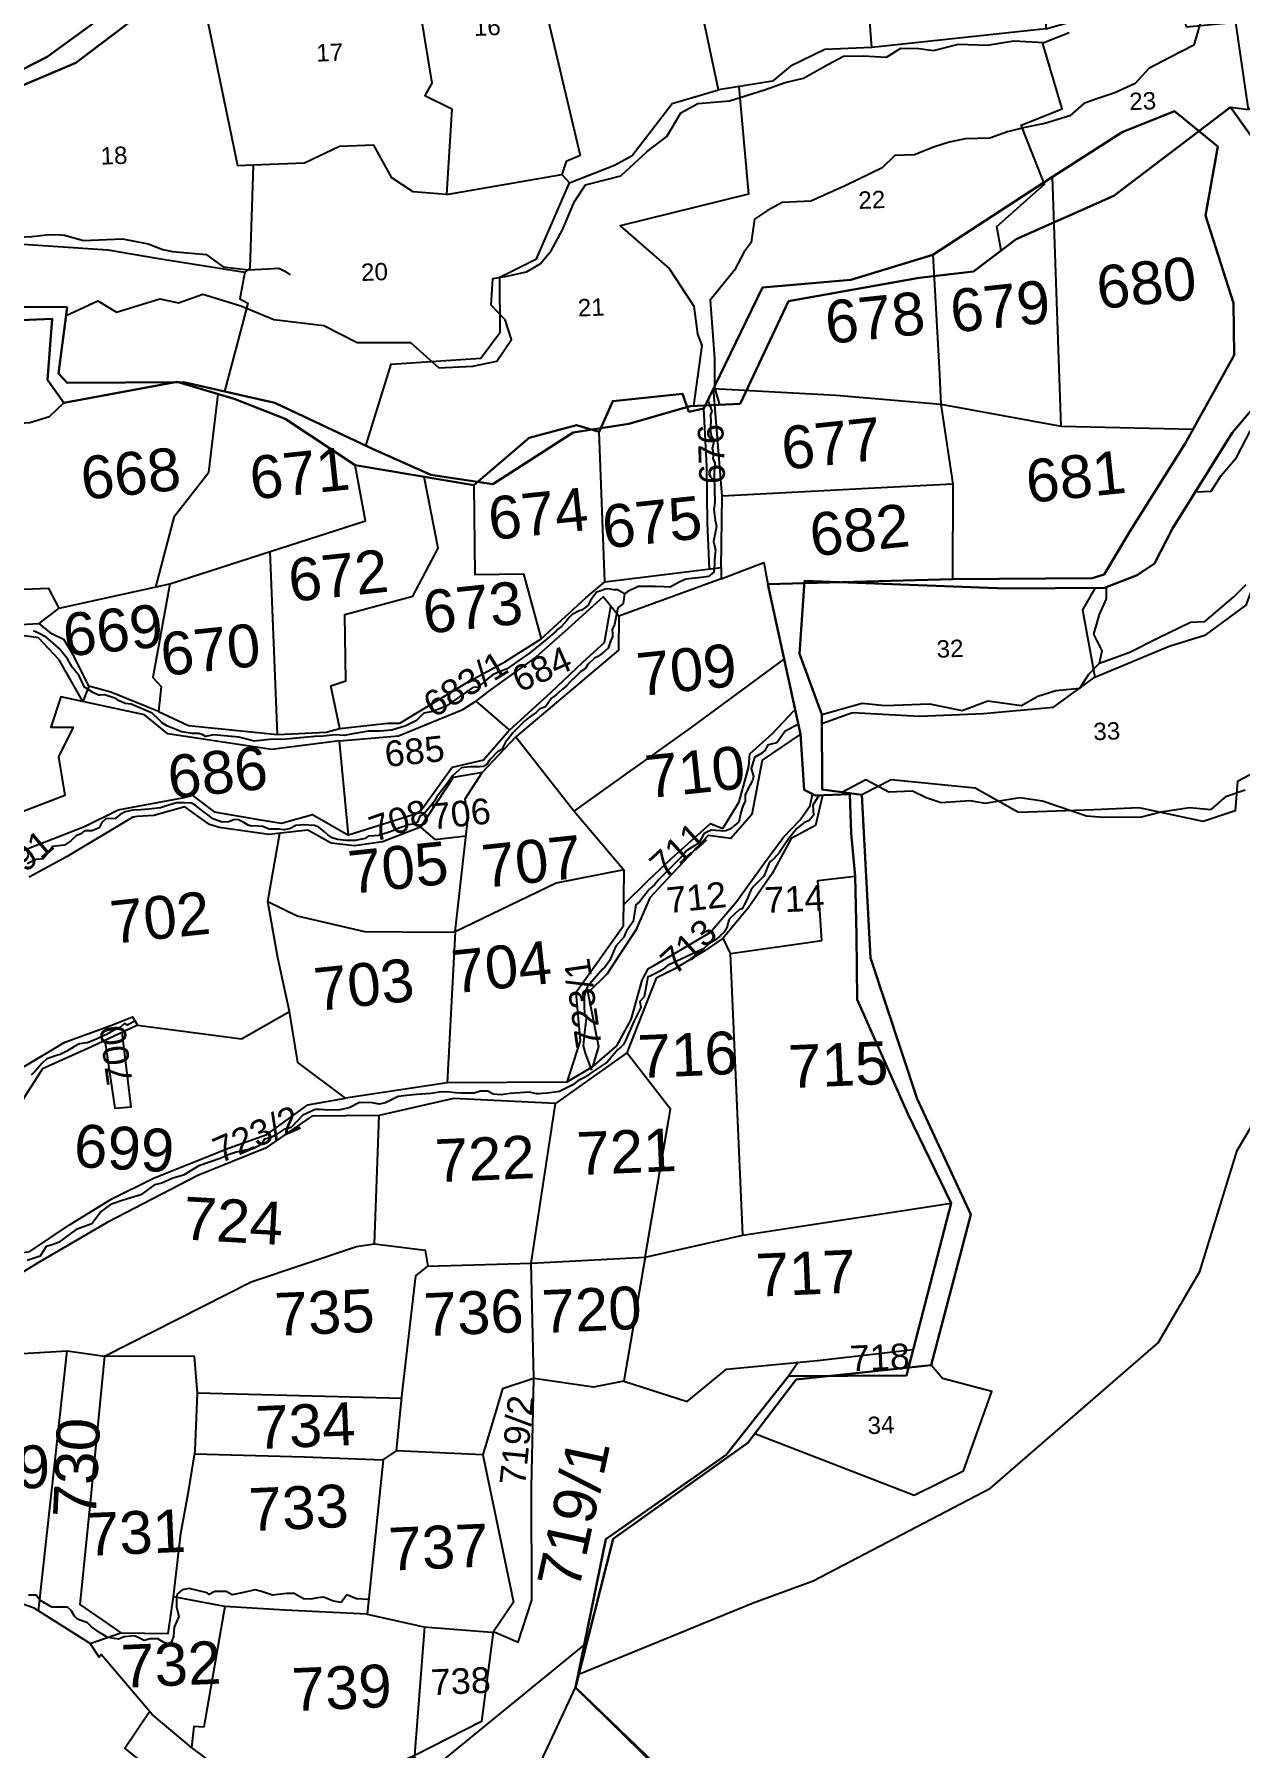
# Model space of a CAD drawing. Header units: inches. Extents: x 304037 to 460575, y 1453943 to 1639883.
# Drawn here: x 328887 to 329611, y 1606310 to 1607338 of the extents above; entities that cross this region are included whole.
import ezdxf

# ---------------------------------------------------------------- set-up
doc = ezdxf.new("R2010")
doc.units = ezdxf.units.IN
doc.header["$MEASUREMENT"] = 0
doc.linetypes.add('ACAD_ISO02W100', pattern=[15, 12, -3])
doc.linetypes.add('BORDER', pattern=[1.75, 0.5, -0.25, 0.5, -0.25, 0, -0.25])
for name, color, linetype in [('CARTTRACK', 30, 'ACAD_ISO02W100'), ('NALA', 4, 'Continuous'), ('SURVEY_BND', 7, 'Continuous'), ('SURVEY_NO', 7, 'Continuous')]:
    doc.layers.add(name, color=color, linetype=linetype)
doc.layers.add('VILL_BOUNDARY', color=6, linetype='BORDER', lineweight=30)
doc.styles.get("Standard").update_dxf_attribs({"font": 'arial.ttf'})

# ---------------------------------------------------------------- blocks, each defined once
blk = doc.blocks.new('KALUVOYA')
at = {"layer": 'CARTTRACK', "linetype": 'ByBlock'}
blk.add_lwpolyline([(-53.86, 271.049), (-62.437, 264.03)], dxfattribs=at)
at = {"layer": 'NALA'}
for points in [[(-46.703, 343.621), (-46.461, 342.988), (-46.542, 342.802), (-46.518, 342.379), (-46.534, 342.143), (-46.551, 341.916), (-46.494, 341.574), (-46.339, 341.249), (-46.404, 340.957), (-46.452, 340.822), (-46.371, 340.497), (-46.395, 340.229), (-46.297, 339.96), (-46.33, 339.456), (-46.33, 339.172), (-46.288, 337.678), (-46.34, 337.249), (-46.262, 336.624), (-46.184, 336.26), (-46.366, 335.389), (-46.255, 334.89), (-46.306, 334.335), (-46.306, 334.047), (-46.344, 333.594), (-46.645, 333.351), (-47.086, 333.294), (-47.968, 333.192), (-48.358, 333.013), (-48.885, 332.724), (-49.255, 332.75), (-49.754, 332.762), (-50.751, 332.762), (-51.39, 332.443), (-51.556, 332.341), (-51.631, 331.77), (-51.932, 331.513)], [(-51.556, 332.341), (-51.965, 332.571), (-52.194, 332.557), (-52.476, 332.616), (-52.675, 332.605), (-52.928, 332.516), (-53.179, 332.427), (-53.532, 331.95), (-53.672, 331.679), (-53.798, 331.554), (-54.049, 331.38), (-54.194, 331.342), (-54.599, 331.122), (-54.776, 330.958), (-54.927, 330.764), (-55.219, 330.43), (-55.444, 330.248), (-55.535, 330.151), (-56.368, 329.454), (-57.162, 328.806), (-57.521, 328.585), (-58.43, 327.935), (-58.919, 327.76), (-59.27, 327.592), (-59.674, 327.249), (-60.064, 326.89), (-60.392, 326.86), (-61.936, 325.781), (-62.728, 325.457), (-63.238, 325.374), (-63.67, 324.948), (-64.299, 324.619), (-65.1, 324.366), (-65.807, 324.324), (-66.473, 324.312), (-67.386, 324.167), (-67.896, 324.071), (-68.406, 324.107), (-69.12, 324.023), (-69.599, 323.999), (-70.669, 323.902), (-71.472, 323.824), (-72.036, 323.836), (-73.142, 323.722), (-73.64, 323.86), (-74.035, 323.968), (-75.499, 324.1), (-75.98, 323.998), (-76.16, 324.106), (-76.358, 324.178), (-76.736, 324.166), (-77.372, 324.268), (-77.702, 324.4), (-78.196, 324.599), (-78.496, 324.791), (-78.699, 324.995), (-79.089, 325.36), (-80.301, 325.885), (-80.663, 325.916), (-81.039, 326.089), (-81.205, 326.217), (-81.869, 326.428), (-82.103, 326.398), (-82.216, 326.405), (-82.548, 326.563), (-83.023, 326.865), (-83.34, 327.53), (-83.74, 328.042), (-84.019, 328.531), (-84.533, 329.145), (-85.007, 329.567), (-85.264, 329.785), (-85.717, 330.012), (-86.011, 330.156)], [(-51.932, 331.513), (-52.139, 330.545), (-52.269, 330.256), (-52.238, 330.029), (-52.238, 329.801), (-52.342, 329.629), (-52.49, 329.173), (-52.828, 328.879), (-53.103, 328.676), (-53.301, 328.579), (-53.684, 328.206), (-53.819, 327.984), (-54.09, 327.795), (-54.307, 327.593), (-54.709, 327.191), (-54.931, 326.969), (-55.153, 326.781), (-55.53, 326.448), (-55.8, 326.24), (-56.149, 325.732), (-56.477, 325.622), (-56.689, 325.416), (-56.944, 325.24), (-57.236, 325.028), (-57.472, 324.816), (-58.063, 324.219), (-58.315, 323.883), (-58.475, 323.67), (-58.704, 323.258), (-58.941, 323.121), (-59.344, 322.706), (-59.451, 322.567), (-59.595, 322.353), (-59.772, 322.263), (-59.996, 322.241), (-60.338, 322.23), (-60.536, 322.23), (-60.734, 322.225), (-61.05, 322.172), (-61.546, 321.742), (-61.701, 321.521), (-61.815, 321.346), (-62.481, 320.483), (-62.629, 320.221), (-62.858, 319.939), (-63.268, 319.463), (-63.476, 319.355), (-63.618, 319.004), (-63.88, 318.89), (-64.176, 318.863), (-64.472, 318.728), (-64.7, 318.655), (-65.016, 318.514), (-65.211, 318.44), (-65.681, 318.299), (-65.89, 318.238), (-66.118, 318.212), (-66.484, 318.19), (-66.665, 318.056), (-67.243, 317.948), (-67.761, 317.942), (-68.278, 318.002), (-68.581, 318.103), (-68.836, 318.264), (-69.038, 318.445), (-69.356, 318.723), (-69.605, 318.817), (-70.25, 318.857), (-70.694, 318.817), (-71.078, 318.608), (-71.394, 318.561), (-71.69, 318.594), (-72.248, 318.588), (-72.617, 318.749), (-73.068, 318.789), (-73.283, 318.769), (-73.478, 318.829), (-73.74, 318.99), (-74.042, 319.145), (-74.271, 319.158), (-74.6, 319.024), (-75.003, 319.004), (-75.543, 319.192), (-75.758, 319.374), (-76.121, 319.635), (-76.579, 320), (-76.781, 320.115), (-77.211, 320.135), (-77.655, 320.121), (-78.307, 319.933), (-78.6, 319.831), (-79.265, 319.757), (-79.743, 319.71), (-80.206, 319.704), (-80.643, 319.61), (-80.939, 319.442), (-81.255, 319.187), (-81.564, 319.214), (-81.786, 319.193), (-82.007, 318.979), (-82.175, 318.663), (-82.567, 318.486), (-83.017, 318.486), (-83.272, 318.305), (-83.507, 318.197), (-83.817, 317.909), (-84.179, 317.647), (-84.556, 317.613), (-84.878, 317.586), (-85.141, 317.211), (-85.431, 316.866), (-85.834, 316.819), (-86.365, 316.557)], [(-80.064, 307.408), (-80.511, 307.158), (-80.682, 307.255), (-80.91, 307.044), (-81.139, 306.941), (-81.504, 306.758), (-81.733, 306.622), (-81.995, 306.496), (-82.315, 306.348), (-82.864, 306.124), (-83.315, 306.067), (-83.629, 305.902), (-84.035, 305.651), (-84.428, 305.446), (-84.583, 305.4), (-85.218, 305.198), (-85.492, 304.919), (-85.852, 304.514), (-86.114, 304.235)]]:
    blk.add_lwpolyline(points, dxfattribs=at)
at = {"layer": 'NALA', "linetype": 'ByBlock'}
for points in [[(-41.411, 324.727), (-42.171, 324.326), (-42.656, 323.652), (-42.992, 323.572), (-43.192, 323.521), (-43.369, 323.208), (-43.586, 323.008), (-43.723, 322.923), (-43.968, 322.786), (-44.157, 322.15), (-44.031, 321.689), (-44.071, 321.444), (-44.351, 320.945), (-44.51, 320.62), (-44.505, 320.244), (-44.642, 319.959), (-44.767, 319.589), (-44.87, 319.035), (-45.134, 318.829), (-45.349, 318.636), (-45.636, 318.511), (-45.811, 318.502), (-45.936, 318.511), (-46.489, 318.559), (-46.785, 318.411), (-46.91, 318.34), (-47.193, 317.837), (-47.435, 317.658), (-47.897, 317.363), (-48.166, 317.081), (-48.215, 316.996), (-49.528, 315.666), (-49.798, 315.362), (-50.074, 315.103), (-50.667, 314.38), (-50.881, 314.189), (-51.04, 313.228), (-51.424, 312.683), (-51.585, 312.319), (-52.05, 311.795), (-52.402, 310.926), (-52.685, 310.559), (-52.799, 310.455), (-53.69, 309.428), (-53.803, 309.147), (-53.884, 308.805), (-53.89, 308.35), (-53.871, 307.827), (-53.74, 307.715), (-53.858, 306.748), (-53.945, 305.966), (-53.835, 305.543), (-53.449, 304.551)], [(-40.211, 320.578), (-40.565, 320.024), (-40.523, 319.425), (-40.768, 319.12), (-41.081, 318.985), (-41.495, 318.664), (-41.966, 318.074), (-42.219, 317.709), (-42.41, 317.414), (-42.514, 317.236), (-42.705, 317.049), (-42.792, 316.925), (-43.089, 316.692), (-43.32, 316.112), (-43.412, 315.865), (-43.494, 315.8), (-43.582, 315.699), (-44.02, 315.277), (-44.176, 315.052), (-44.251, 314.879), (-44.367, 314.579), (-44.564, 314.202), (-44.679, 313.966), (-44.841, 313.92), (-45.425, 313.387), (-45.483, 313.254), (-45.569, 312.844), (-45.725, 312.608), (-45.991, 312.354), (-46.216, 312.181), (-46.604, 311.954), (-46.951, 311.619), (-47.112, 311.55), (-49.029, 310.668), (-49.291, 310.429), (-49.697, 310.204), (-50.046, 310.044), (-50.184, 310.001), (-50.38, 308.823), (-50.634, 308.569), (-50.576, 308.206), (-50.888, 307.583), (-50.961, 307.431), (-51.467, 306.294), (-51.595, 306.057), (-51.741, 305.893), (-51.923, 305.766), (-52.545, 305.016), (-53.001, 304.715), (-53.53, 304.35), (-53.831, 304.141), (-54.251, 303.94), (-54.543, 303.703), (-55.316, 303.314), (-56.013, 303.206), (-56.32, 303.186), (-56.531, 303.18), (-56.652, 303.18), (-57.061, 303.276), (-58.203, 303.182), (-58.715, 303.12), (-59.195, 303.151), (-59.502, 303.335), (-59.922, 303.325), (-60.3, 303.212), (-61.037, 303.212), (-61.385, 303.222), (-61.722, 303.263), (-62.193, 303.284), (-62.796, 303.182), (-63.666, 303.12), (-64.218, 303.079), (-64.73, 303.018), (-65.466, 302.65), (-65.824, 302.558), (-66.223, 302.64), (-66.985, 302.659), (-67.589, 302.343), (-68.131, 302.23), (-68.826, 302.22), (-69.276, 302.251), (-69.573, 302.251), (-70.279, 301.913), (-70.954, 301.208), (-71.384, 301.086), (-71.905, 300.728), (-72.182, 300.595), (-72.54, 300.524), (-72.675, 300.224), (-73.176, 299.958), (-73.545, 299.897), (-74.169, 299.764), (-74.639, 299.601), (-75.11, 299.396), (-76.343, 298.952), (-77.233, 298.42), (-77.857, 298.247), (-78.491, 297.95), (-78.931, 297.848), (-79.733, 297.273), (-80.756, 296.956), (-81.492, 296.711), (-82.034, 296.302), (-82.577, 295.566), (-83.499, 295.238), (-84.522, 294.492), (-84.951, 294.319), (-85.248, 294.247), (-85.587, 293.682), (-86.344, 293.437)], [(-66.425, 273.673), (-67.129, 273.707), (-67.691, 273.948), (-68.024, 273.501), (-68.472, 273.581), (-69.057, 273.811), (-69.413, 273.776), (-69.792, 273.696), (-70.228, 273.719), (-70.779, 274.017), (-71.215, 274.017), (-71.708, 273.96), (-72.041, 273.925), (-72.684, 274.143), (-73.051, 274.235), (-73.717, 274.086), (-74.382, 273.948), (-74.738, 274.132), (-75.094, 274.143), (-75.404, 274.132), (-75.725, 273.971), (-75.845, 274.063), (-76.889, 274.316), (-77.291, 274.224), (-77.589, 273.972), (-77.624, 273.787), (-77.635, 273.238), (-77.486, 272.676), (-77.772, 272.052), (-77.812, 271.514), (-77.941, 271.153), (-78.142, 271.064), (-78.424, 271.201), (-78.713, 271.369), (-79.155, 271.377), (-79.509, 271.273), (-79.871, 271.458), (-80.088, 271.546), (-80.675, 271.482), (-81.005, 271.345), (-81.626, 271.457), (-82.117, 271.746), (-82.592, 272.076), (-82.825, 272.301), (-83.396, 272.526), (-83.573, 272.694), (-83.774, 273.032), (-83.983, 273.224), (-84.619, 273.224), (-84.895, 273.219), (-85.599, 273.626), (-85.82, 273.91), (-86.254, 273.926)]]:
    blk.add_lwpolyline(points, dxfattribs=at)
at = {"layer": 'SURVEY_BND'}
for points in [[(-33.592, 352.11), (-33.205, 345.52), (-33.107, 343.398), (-26.105, 342.128), (-26.61, 356.659)], [(-78.873, 332.714), (-77.78, 336.841), (-75.794, 339.406), (-75.25, 343.969)], [(-52.698, 333.037), (-45.905, 333.878), (-45.867, 338.023), (-46.367, 344.315), (-39.216, 343.918), (-33.107, 343.398), (-32.406, 338.739), (-36.97, 338.506), (-45.867, 338.023)], [(-107.848, 338.613), (-107.328, 337.604), (-105.96, 338.034), (-104.725, 335.373), (-104.066, 335.525), (-101.709, 338.101), (-99.817, 340.256), (-98.076, 341.549), (-97.043, 342.26), (-93.342, 343.199), (-92.115, 343.435), (-89.403, 342.793), (-86.811, 342.27), (-86.228, 342.304), (-85.076, 342.645), (-84.246, 343.446)], [(-46.592, 333.793), (-46.714, 336.457), (-46.759, 339.762), (-46.93, 343.154)], [(-60.33, 338.659), (-60.276, 333.463), (-57.44, 333.487), (-56.399, 329.715), (-53.798, 332.094), (-52.698, 333.037), (-53.028, 341.772)], [(-26.105, 342.128), (-18.411, 341.948)], [(-84.509, 331.477), (-78.053, 332.893), (-72.213, 334.78), (-66.656, 336.575), (-67.26, 339.827)], [(-71.776, 324.119), (-68.927, 324.264), (-68.135, 324.465), (-68.672, 326.95), (-67.788, 327.252), (-67.862, 331.114), (-63.88, 332.195), (-62.421, 334.995), (-63.225, 339.147)], [(-32.406, 338.739), (-32.424, 333.204)], [(-78.053, 332.893), (-79.051, 327.429), (-78.557, 326.906), (-78.717, 325.449), (-76.955, 324.635), (-71.776, 324.119), (-72.213, 334.78)], [(-45.905, 333.878), (-45.911, 333.204), (-43.436, 334.161), (-43.192, 332.898)], [(-45.911, 333.204), (-51.875, 331.04), (-51.889, 329.041), (-57.885, 323.993), (-54.477, 319.652), (-47.612, 324.557), (-42.239, 328.525)], [(-97.706, 327.361), (-96.09, 328.079), (-93.885, 328.725), (-91.368, 329.371), (-89.648, 330.199), (-88.993, 330.413), (-85.68, 330.586), (-84.509, 331.477), (-85.111, 332.615), (-88.006, 332.496)], [(-51.875, 331.04), (-52.802, 332.15), (-55.019, 330.128), (-56.72, 328.634), (-59.484, 326.624), (-60.215, 326.076), (-58.247, 324.37), (-55.843, 326.568), (-53.971, 328.356), (-52.72, 329.492), (-52.339, 331.595)], [(-83.114, 326.033), (-84.501, 328.458), (-85.709, 329.743), (-86.523, 329.853), (-87.39, 329.773), (-88.692, 329.679), (-89.523, 329.528), (-89.689, 329.506), (-91.423, 328.497), (-95.371, 327.541), (-97.847, 326.56)], [(-78.717, 325.449), (-81.492, 326.582), (-82.78, 326.922), (-83.652, 328.701), (-84.217, 329.622), (-84.924, 329.979), (-85.68, 330.586)], [(-68.135, 324.465), (-65.348, 324.792), (-64.65, 324.792), (-62.689, 325.971), (-60.766, 327.136), (-58.519, 328.367), (-56.399, 329.715)], [(-82.78, 326.922), (-83.114, 326.033)], [(-87.403, 317.029), (-83.029, 318.755), (-81.056, 319.714), (-77.318, 320.412), (-76.752, 320.583), (-75.463, 319.611), (-72.88, 319.165), (-71.536, 318.941), (-69.721, 319.454), (-67.629, 318.245), (-68.163, 323.742), (-72.132, 323.246), (-78.17, 324.156), (-79.525, 325.257), (-84.406, 326.312), (-84.986, 324.542), (-83.688, 324.542), (-84.546, 322.801), (-84.164, 320.552), (-88.987, 318.695)], [(-68.163, 323.742), (-65.609, 323.961), (-64.712, 324.044), (-63.213, 324.668), (-60.969, 325.575), (-60.215, 326.076)], [(-51.598, 314.187), (-50.151, 315.614), (-48.789, 316.915), (-46.528, 318.934), (-45.817, 318.648), (-44.864, 320.206), (-44.288, 322.271), (-44.227, 323.007), (-42.92, 324.2), (-41.679, 325.516), (-41.588, 325.536)], [(-58.247, 324.37), (-59.755, 322.62), (-61.597, 322.193), (-63.499, 319.552), (-67.629, 318.245)], [(-54.477, 319.652), (-51.582, 316.238), (-55.525, 315.451), (-61.417, 312.622), (-60.678, 319.169), (-60.831, 320.381), (-59.833, 321.905), (-57.885, 323.993)], [(-41.286, 324.153), (-43.52, 322.635), (-44.12, 319.476), (-45.349, 318.071), (-46.653, 318.239), (-49.32, 315.404), (-50.053, 314.603), (-50.878, 312.71), (-51.818, 311.28), (-52.549, 310.164), (-53.668, 309.073), (-53.052, 305.926), (-53.393, 304.753), (-54.885, 303.849)], [(-59.833, 321.905), (-61.532, 321.613), (-63.44, 318.723), (-62.603, 318.006), (-60.785, 318.22)], [(-63.44, 318.723), (-65.656, 317.862), (-67.286, 317.631), (-68.646, 317.775), (-70.001, 318.546), (-72.27, 318.293), (-75.169, 318.7), (-75.731, 318.865), (-77.174, 319.888), (-78.975, 319.393), (-79.956, 319.327), (-80.209, 319.294), (-84.034, 317), (-86.248, 315.779)], [(-39.999, 320.588), (-40.396, 318.835), (-41.831, 318.069), (-42.933, 316.035), (-44.297, 314.064), (-45.784, 312.253), (-46.831, 311.533), (-48.645, 310.447), (-49.692, 309.917), (-51.4, 305.561), (-55.554, 302.612), (-61.505, 302.897), (-65.836, 301.894), (-69.76, 301.856), (-72.454, 299.992), (-76.398, 298.403), (-81.687, 295.649), (-85.654, 293.328), (-89.049, 291.252)], [(-88.9, 287.875), (-84.013, 288.16), (-81.828, 287.851), (-73.286, 292.195), (-67.154, 294.257), (-66.1, 294.418), (-65.836, 301.894)], [(-53.393, 304.753), (-51.98, 305.975), (-51.148, 307.503), (-50.506, 309.806), (-50.163, 310.467), (-48.709, 311.305), (-46.54, 312.581), (-45.04, 314.344), (-43.432, 316.567), (-42.275, 318.148), (-41.298, 319.163), (-40.721, 320.002), (-40.577, 320.658)], [(-88.076, 314.534), (-86.622, 304.69), (-84.161, 306.167), (-81.488, 307.149), (-80.207, 307.645), (-79.92, 307.17), (-73.871, 306.376), (-71.07, 307.963), (-71.744, 311.092), (-72.331, 314.373), (-71.634, 318.363)], [(-51.582, 316.238), (-51.608, 312.932), (-54.377, 309.054), (-54.12, 306.256), (-54.885, 303.849), (-61.866, 303.818)], [(-40.024, 312.123), (-40.269, 315.62), (-38.088, 315.873)], [(-72.331, 314.373), (-70.616, 313.548), (-66.704, 312.639), (-62.279, 312.59), (-61.417, 312.622)], [(-61.417, 312.622), (-61.866, 303.818), (-67.789, 302.904), (-70.577, 304.991), (-71.07, 307.963)], [(-50.318, 293.645), (-44.63, 294.934), (-45.366, 311.361), (-45.784, 312.253)], [(-45.366, 311.361), (-40.024, 312.123)], [(-79.92, 307.17), (-82.601, 305.906), (-85.455, 304.612), (-87.783, 300.956)], [(-81.831, 306.269), (-81.247, 302.311), (-80.297, 302.407), (-80.815, 306.747)], [(-56.969, 293.295), (-50.318, 293.645), (-48.843, 302.291), (-51.4, 305.561)], [(-97.023, 293.296), (-94.872, 291.241), (-92.405, 291.012), (-90.482, 293.338), (-88.16, 293.69), (-86.2, 293.967), (-83.889, 295.511), (-81.421, 297.041), (-78.981, 298.244), (-74.61, 299.998), (-72.377, 300.787), (-69.985, 302.53), (-67.789, 302.904)], [(-66.1, 294.418), (-63.145, 294.058), (-62.99, 293.108), (-56.969, 293.295), (-55.554, 302.612)], [(-44.63, 294.934), (-32.486, 296.807)]]:
    blk.add_lwpolyline(points, dxfattribs=at)
at = {"layer": 'SURVEY_BND', "linetype": 'ByBlock'}
for points in [[(-56.812, 286.576), (-58.626, 285.963), (-59.772, 282.126), (-64.803, 282.338), (-64.485, 285.688), (-63.699, 292.548), (-62.99, 293.108)], [(-51.55, 286.417), (-53.328, 286.062), (-56.812, 286.576), (-56.969, 293.295)], [(-50.318, 293.645), (-51.55, 286.417), (-47.875, 285.229), (-45.567, 287.119), (-40.271, 287.632), (-34.698, 288.271)], [(-85.669, 272.986), (-84.013, 288.16)], [(-64.511, 285.407), (-76.411, 285.707), (-76.598, 287.836), (-81.828, 287.851), (-82.657, 279.498), (-83.275, 273.38), (-81.707, 272.306), (-80.881, 271.719), (-78.118, 271.682), (-77.815, 273.822), (-77.374, 277.512), (-76.923, 280.065), (-76.555, 282.335), (-76.411, 285.707)], [(-66.514, 272.812), (-63.203, 272.08), (-59.004, 271.755), (-57.704, 271.203), (-56.922, 273.646), (-56.939, 280.221), (-56.812, 286.576)], [(-65.58, 281.82), (-66.514, 272.812), (-71.314, 273.06), (-74.812, 273.267), (-77.815, 273.822)], [(-76.582, 282.17), (-70.179, 281.985), (-65.58, 281.82), (-64.803, 282.338)], [(-59.772, 282.126), (-57.975, 273.529), (-59.176, 271.768), (-59.85, 266.559), (-63.733, 264.571), (-63.153, 272.076)], [(-82.663, 271.091), (-85.933, 273.153), (-90.213, 274.652), (-92.302, 274.63), (-97.915, 266.31), (-102.031, 256.967), (-98.056, 259.044), (-95.645, 258.805), (-86.875, 259.112), (-75.692, 258.553), (-72.355, 257.093), (-68.981, 255.526), (-62.909, 262.599), (-63.769, 264.556), (-68.69, 257.661), (-72.336, 258.336), (-80.629, 265), (-79.197, 267.146)], [(-74.812, 273.267), (-76.026, 266.222), (-76.611, 266.268), (-76.742, 265.038)], [(-63.733, 264.571), (-71.526, 261.15), (-76.742, 265.038), (-79.045, 266.969), (-82.022, 270.455), (-82.14, 270.298), (-82.663, 271.091), (-80.881, 271.719)], [(-57.733, 261.336), (-54.366, 268.557)]]:
    blk.add_lwpolyline(points, dxfattribs=at)
at = {"layer": 'SURVEY_NO', "linetype": 'ByBlock'}
blk.add_lwpolyline([(-41.393, 287.524), (-41.964, 286.722)], dxfattribs=at)
at = {"layer": 'VILL_BOUNDARY', "linetype": 'ByBlock'}
for points in [[(-73.903, 371.906), (-85.223, 363.628), (-91.993, 360.174)], [(-91.328, 348.072), (-84.926, 348.357), (-85.194, 344.802), (-84.246, 343.446), (-77.627, 344.675), (-74.311, 343.69), (-71.33, 342.523), (-67.26, 339.827), (-60.33, 338.659), (-57.107, 341.436), (-54.354, 342.166), (-53.028, 341.772), (-52.238, 343.577), (-48.172, 344), (-47.805, 342.956), (-46.93, 343.154), (-43.509, 350.211), (-38.363, 350.644), (-33.592, 352.11), (-26.61, 356.659), (-22.545, 359.282), (-19.496, 360.494), (-16.983, 358.436), (-17.686, 354.425), (-16.046, 349.31), (-16.018, 346.264), (-18.869, 341.121), (-22.088, 335.989), (-23.588, 333.486), (-24.293, 333.261), (-32.424, 333.204), (-43.192, 332.898), (-41.286, 324.153), (-41.067, 320.907), (-40.404, 320.57), (-38.405, 320.656), (-38.317, 318.382), (-38.088, 315.872), (-38.02, 312.409), (-37.979, 308.679), (-35.001, 301.982), (-32.486, 296.807), (-35.087, 286.768), (-41.964, 286.722), (-45.587, 282.125), (-52.609, 277.209), (-54.366, 268.557), (-46.722, 261.212)]]:
    blk.add_lwpolyline(points, dxfattribs=at)
at = {"layer": 'SURVEY_NO', "linetype": 'ByBlock'}
for s, height, rotation, p in [('680', 2.5, 6.07698, (-23.903, 348.944)), ('678', 2.5, 6.07698, (-39.725, 346.901)), ('679', 2.5, 6.07698, (-32.431, 347.57)), ('676', 1.5, 91.88824, (-45.683, 338.766)), ('677', 2.5, 6.07698, (-42.268, 339.564)), ('668', 2.5, 6.07698, (-83.112, 337.788)), ('671', 2.5, 6.07698, (-73.265, 337.81)), ('681', 2.5, 6.07698, (-28.012, 337.64)), ('674', 2.5, 6.07698, (-59.362, 335.453)), ('675', 2.5, 6.07698, (-52.72, 334.972)), ('682', 2.5, 6.07698, (-40.615, 334.518)), ('672', 2.5, 6.07698, (-71.008, 331.846)), ('673', 2.5, 6.07698, (-63.168, 329.992)), ('669', 2.5, 6.07698, (-84.144, 328.646)), ('670', 2.5, 6.07698, (-78.456, 327.521)), ('683/1', 1.5, 31.56274, (-62.663, 325.054)), ('684', 1.5, 23.73969, (-57.676, 326.557)), ('709', 2.5, 6.07698, (-50.692, 326.365)), ('685', 1.5, 6.07698, (-65.444, 322.218)), ('686', 2.5, 6.07698, (-78.034, 320.36)), ('710', 2.5, 6.07698, (-50.194, 320.403)), ('708', 1.5, 19.3614, (-66.1, 317.834)), ('706', 1.5, 6.07698, (-62.749, 318.577)), ('711', 1.5, 42.5371, (-49.213, 315.662)), ('691', 1.5, 40.3222, (-87.359, 315.257)), ('705', 2.5, 6.07698, (-67.499, 314.819)), ('707', 2.5, 6.07698, (-59.716, 315.178)), ('702', 2.5, 6.07698, (-81.378, 311.897)), ('712', 1.5, 6.07698, (-49, 313.707)), ('714', 1.5, 2.50393, (-43.347, 313.726)), ('713', 1.5, 42.5371, (-48.592, 310.042)), ('704', 2.5, 6.07698, (-61.475, 309.021)), ('703', 2.5, 6.07698, (-69.488, 307.991)), ('723/1', 1.5, 98.09715, (-52.853, 305.962)), ('700', 1.5, 97.52058, (-80.206, 303.765)), ('716', 2.5, 2.50393, (-50.705, 304.089)), ('715', 2.5, 2.50393, (-41.928, 303.511)), ('723/2', 1.5, 23.29998, (-75.108, 299.087)), ('699', 2.5, 356.75569, (-83.674, 298.904)), ('721', 2.5, 2.50393, (-54.266, 298.43)), ('722', 2.5, 2.50393, (-62.523, 298.009)), ('724', 2.5, 356.75569, (-77.312, 294.672)), ('717', 2.5, 2.50393, (-43.811, 291.348)), ('735', 2.5, 2.50393, (-71.869, 289.043)), ('736', 2.5, 2.50393, (-63.179, 289.034)), ('720', 2.5, 2.50393, (-56.298, 289.219)), ('718', 1.5, 2.50393, (-38.353, 286.991)), ('734', 2.5, 2.50393, (-72.978, 282.439)), ('719/2', 1.5, 84.36657, (-57.314, 280.283)), ('730', 2.5, 87.45592, (-82.343, 278.379)), ('729', 2.5, 2.50393, (-90.777, 279.944)), ('719/1', 2.5, 77.86729, (-54.184, 274.164)), ('733', 2.5, 2.50393, (-73.373, 277.657)), ('731', 2.5, 2.50393, (-82.855, 276.202)), ('737', 2.5, 2.50393, (-65.216, 275.358)), ('732', 2.5, 2.50393, (-80.8, 268.515)), ('739', 2.5, 2.50393, (-70.853, 267.164)), ('738', 1.5, 2.50393, (-62.769, 268.098))]:
    blk.add_text(s, height=height, rotation=rotation, dxfattribs=at).set_placement(p)
blk = doc.blocks.new('ISAKAPALLE')
at = {"layer": 'CARTTRACK', "linetype": 'ByBlock'}
blk.add_lwpolyline([(-103.39, -241.63), (-77.89, -232.31), (-69.14, -229.48), (-43.11, -217.06), (-18.21, -197.05), (-11.8, -187.02), (-5.78, -169.81), (11.85, -142.32), (29.48, -119.12), (37.16, -111.07), (59.5, -111.59)], dxfattribs=at)
at = {"layer": 'NALA', "linetype": 'ByBlock'}
for points in [[(-169.86, -43.21), (-165.19, -41.29), (-162.58, -43.01), (-156.25, -41.33), (-153.6, -42.03), (-150.04, -40.9), (-144.66, -42.77), (-139.95, -44.94), (-132.8, -46.05), (-128.1, -48.67), (-120.41, -48.98), (-116.49, -52.76), (-111.57, -52.71), (-108.11, -52.14), (-105.88, -49.11), (-106.68, -46.23), (-108.63, -44.01), (-108.23, -40.19), (-106.22, -39.95), (-103.32, -39.42), (-101.31, -38.33), (-99.68, -36.55), (-97.95, -33.57), (-96.07, -29.56), (-94.4, -27.23), (-89.26, -26.13), (-85.31, -22.75), (-82.42, -20.71), (-80.26, -17.38), (-77.76, -16.11), (-73.18, -15.89), (-68.11, -14.51), (-65.08, -13.58), (-62.43, -13.04), (-58.82, -11.2), (-56.55, -10.1), (-53.73, -10.15), (-50.35, -10.47), (-48.24, -9.22), (-45.67, -9.39), (-43.58, -9.76), (-39.91, -8.98), (-35.79, -9.27), (-31.93, -8.81), (-27.63, -9.18), (-23.95, -7.89)], [(-4.91, -6.94), (-6.03, -10.38), (-9.57, -12.06), (-12.67, -13.49), (-14.69, -15.62), (-17.68, -16.82), (-20.43, -17.64), (-22.18, -18.22), (-24.27, -19.89), (-27.95, -20.89), (-30.82, -21.32), (-33.36, -21.88), (-35.92, -22.7), (-39.45, -22.65), (-41.79, -23.03), (-44.09, -23.69), (-46.86, -24.66), (-49.7, -24.66), (-51.57, -26.37), (-56.93, -28.73), (-62.03, -30.77), (-66.15, -30.81), (-68.33, -31.88), (-70.22, -33.09), (-70.85, -36.43), (-71.91, -37.7), (-73.41, -40.31), (-77.05, -44.52), (-76.76, -52.9), (-76.9, -57.11), (-76.27, -59.61)], [(-22.95, -98.86), (-18.54, -97.47), (-14.5, -95.61), (-9.63, -93.44), (-7.57, -93.43), (-3.3, -90.06), (-1.43, -88.32)], [(-196.33, -25.7), (-194.15, -27.06), (-191.69, -27.46), (-190.12, -27.78), (-188.82, -28.68), (-187.47, -29.54), (-184.22, -31.29), (-180.52, -31.71), (-174.34, -31.66), (-172.23, -31.49), (-170.68, -31.49), (-169.65, -31.66), (-166.95, -32.52), (-161.33, -32.49), (-157.65, -33.35), (-155.59, -34.26), (-154.19, -34.6), (-149.38, -35.2), (-146.99, -37.05), (-143.4, -37.61), (-140.52, -37.61), (-138.95, -37.55), (-138.11, -38), (-137.38, -38.6)], [(-63.23, -104.75), (-57.36, -103.36), (-54.05, -103.79), (-47.67, -103.79), (-43.02, -104.94), (-39.26, -103.68), (-34.44, -104.55), (-32.05, -103.27), (-29.41, -102.59), (-25.95, -102.36), (-24.56, -100.41), (-22.95, -98.86), (-22.5, -97.13), (-23.64, -94.66), (-22.69, -91.87), (-21.62, -89.67), (-21.57, -88.06)], [(-60.74, -116.06), (-57.25, -114.36), (-53.99, -116.24), (-50.57, -116.24), (-48.63, -117.27), (-46.52, -118.07), (-42.4, -117.95), (-40.2, -118.4), (-35.15, -117.78), (-31.92, -118.37), (-25.65, -120.8), (-23.2, -121.05), (-17.76, -121.25), (-14.97, -120.63), (-10.8, -120.15), (-7.67, -120.54), (-5.39, -118.69), (-2.71, -117.9)]]:
    blk.add_lwpolyline(points, dxfattribs=at)
at = {"layer": 'SURVEY_BND', "linetype": 'ByBlock'}
for points in [[(-98.84, -3.29), (-94.99, -22.97), (-97.05, -23.73), (-97.71, -25.59), (-96.68, -26.82), (-90.12, -24.56), (-87.48, -23.25), (-81.47, -15.98), (-74.7, -14.27), (-79.73, 14.78)], [(-52.86, 52.29), (-46.44, 33.1), (-45.11, 30.61), (-46.32, 20.17), (-36.06, 24.16), (-27.52, 23.79), (-26.05, 19.49), (-27.27, -7.25), (-52.4, -9), (-52.98, 6.24), (-46.29, 20.5)], [(-107.68, 28.97), (-132.2, 21.68), (-131.49, 18.71), (-127.21, 15.83), (-127.21, 13.9), (-119.69, 13.9), (-119.19, 13.9), (-115.94, -11.75), (-117, -13.48), (-113.21, -15.56), (-114.43, -27.85), (-97.71, -25.59)], [(-27.27, -7.25), (-14.05, -4.02), (8.86, 4.49), (18.96, 17.85), (42.5, 14.97), (43.1, 11.55), (41.14, 11.04), (35.04, 6.68), (28.03, 0.6), (21.14, -4.75), (21.14, -9.45), (18.17, -11.44), (17.93, -16.33), (9.74, -16.33), (3.29, -18.9), (1.45, -19.95), (0.12, -7.35), (-7.01, -7.76), (-8.01, -3.08)], [(-142.1, -22.59), (-144.33, -22.59), (-149.18, 6.43)], [(-52.4, -9), (-59.2, -9), (-64.24, -11.24), (-66.9, -13.3), (-74.7, -14.27)], [(-34.88, -38.9), (-35.38, -35.42), (-28.29, -29.61), (-31.32, -20.99), (-25.35, -18.85), (-27.8, -9.17)], [(-71.79, -13.91), (-70.96, -29.42), (-89.63, -33.31), (-82.77, -39.74), (-79.46, -45.25), (-79.06, -49.34), (-78.5, -50.97), (-80.01, -59.64)], [(-1.13, -19.53), (1.45, -19.95)], [(-114.43, -27.85), (-119.24, -27.29), (-122.24, -25.15), (-124.62, -20.35), (-129.6, -20.35), (-134.71, -22.59), (-142.1, -22.59), (-143.13, -37.4), (-143.89, -37.97), (-144.77, -41.74), (-143.63, -42.43), (-144.32, -44.83), (-147.47, -55.02)], [(-127.41, -63.59), (-123.33, -51.99), (-110.38, -51.59), (-107.48, -47.98), (-107.23, -40.07), (-101.83, -37.61), (-96.68, -26.82)], [(-182.72, -29.62), (-179.95, -32.25), (-163.51, -33.97), (-156.23, -35.52), (-143.89, -37.97)], [(-8.21, -74.71), (-5.97, -74.71), (-4.44, -72.49), (-2.12, -70.02), (-0.04, -66.3), (2.44, -64.8), (4.16, -60.97), (7.34, -58.15), (11.19, -60.21), (16.91, -61.55), (18, -58.93), (30.07, -63.3), (29.52, -66.8)], [(-23.2, -88.01), (-25.11, -91.1), (-23.71, -100.88), (-12.86, -96.82), (-7.52, -95.39), (-1.56, -91.32), (2.02, -82.75), (6.69, -79.59), (6.15, -110.17), (1.98, -113.9), (-3.74, -116.68), (-4.23, -120.87), (-8.9, -122.24), (-18.07, -119.94), (-24.56, -119.94), (-35.46, -119.94), (-41.56, -116.18), (-53.58, -114.57), (-57.9, -116.54)], [(-63.27, -106.05), (-58.82, -104.66), (-49.17, -105.51), (-39.94, -105.51), (-29.82, -104.97), (-23.71, -100.88)], [(-76.75, -207.94), (-54.14, -217.67), (-46.9, -214.45), (-42.43, -203.19), (-49.43, -201.03), (-51.01, -199.06)]]:
    blk.add_lwpolyline(points, dxfattribs=at)
at = {"layer": 'VILL_BOUNDARY', "linetype": 'ByBlock'}
for points in [[(-155.93, 0.9), (-167.09, -6.9), (-182.97, -12.93)], [(-188.2, -41.19), (-169.66, -42.05), (-171.26, -51.54), (-170.08, -52.92), (-153.3, -53.47), (-140.29, -56.92), (-126.45, -64.08), (-118.19, -68.15), (-109.34, -69.82), (-97.5, -62.79), (-89.45, -61.86), (-80.51, -59.64), (-73.3, -59.58), (-65.77, -45.08), (-46.84, -42.42), (-38.99, -41.79), (-32.68, -37.36), (-18.39, -31.64), (-1.13, -19.53), (2.97, -25.71)], [(5.42, -57.61), (-2.62, -66.43), (-11.72, -79.9), (-14.53, -84.82), (-17.06, -86.39), (-21.87, -88.05), (-36.04, -87.61), (-64.98, -85.43), (-66.12, -95.91), (-63.23, -104.75), (-63.58, -115.58), (-57.9, -116.54), (-57.53, -140.05), (-51.58, -160.64), (-44.5, -177.55), (-51.01, -199.06), (-70.5, -200.38), (-77.82, -209.23), (-97.71, -222.35), (-103.96, -243.54), (-83.57, -265.07)]]:
    blk.add_lwpolyline(points, dxfattribs=at)
at = {"layer": 'SURVEY_NO', "linetype": 'ByBlock'}
for s, p in [('16', (-109.61, -5.18)), ('17', (-132.44, -8.03)), ('23', (-15.66, -19.41)), ('18', (-164.04, -21.7)), ('22', (-55.19, -32.17)), ('20', (-127.17, -39.86)), ('21', (-96.16, -46.14)), ('32', (-46.35, -97.22)), ('33', (-24.24, -109.95)), ('34', (-60.49, -208.65))]:
    blk.add_text(s, height=2.5, dxfattribs=at).set_placement(p)

msp = doc.modelspace()

# ---------------------------------------------------------------- block references
at = {"linetype": 'ByBlock', "xscale": 4.163974734078674, "yscale": 4.163974734110525, "zscale": 4.163974734085767, "rotation": 2.150469587952095}
msp.add_blockref('ISAKAPALLE', (329606.6, 1607375.9), dxfattribs=at)
at = {"layer": 'SURVEY_NO', "linetype": 'ByBlock', "xscale": 10.28897121464032, "yscale": 10.28897121457703, "zscale": 10.28897121467575, "rotation": 359.9644961035237}
msp.add_blockref('KALUVOYA', (329769.8, 1603582.8), dxfattribs=at)

doc.saveas('drawing.dxf')
